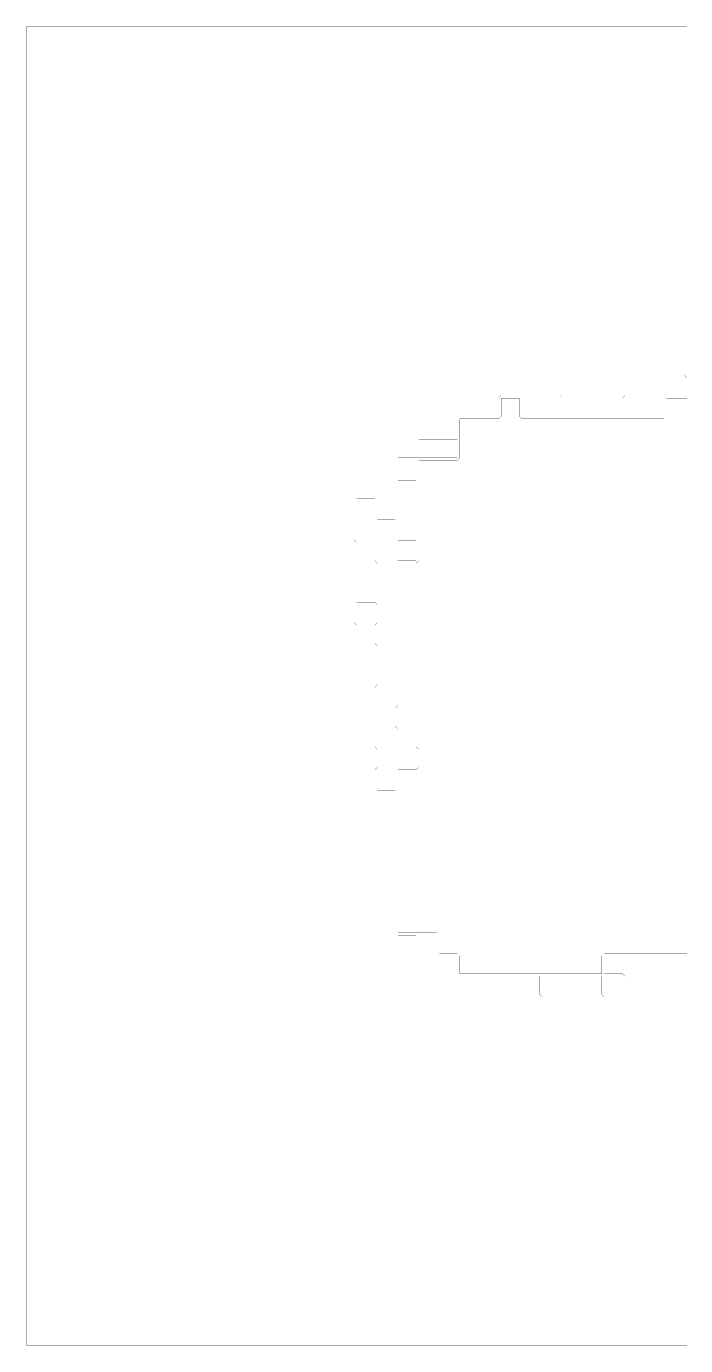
# Model space of a CAD drawing. Header units: metres. Extents: x 0 to 4990, y -4990 to 0.
# Drawn here: x 0 to 2495, y -4990 to 0 of the extents above; entities that cross this region are included whole.
import ezdxf

# ---------------------------------------------------------------- set-up
doc = ezdxf.new("R2010")
doc.units = ezdxf.units.M
doc.layers.add('conductor', color=1, linetype='Continuous')
doc.layers.add('substrate', color=5, linetype='Continuous')

msp = doc.modelspace()

# ---------------------------------------------------------------- linework, layer by layer
at = {"layer": 'conductor', "const_width": 0.5}
msp.add_lwpolyline([(2500, -1406.25), (2490.234375, -1406.25), (2480.46875, -1406.25), (2470.703125, -1406.25), (2460.9375, -1406.25), (2451.171875, -1406.25), (2441.40625, -1406.25), (2431.640625, -1406.25), (2421.875, -1406.25), (2421.875, -1416.015625), (2421.875, -1425.78125), (2421.875, -1435.546875), (2421.875, -1445.3125), (2421.875, -1455.078125), (2421.875, -1464.84375), (2421.875, -1474.609375), (2412.109375, -1484.375), (2402.34375, -1484.375), (2392.578125, -1484.375), (2382.8125, -1484.375), (2373.046875, -1484.375), (2363.28125, -1484.375), (2353.515625, -1484.375), (2343.75, -1484.375), (2333.984375, -1484.375), (2324.21875, -1484.375), (2314.453125, -1484.375), (2304.6875, -1484.375), (2294.921875, -1484.375), (2285.15625, -1484.375), (2275.390625, -1484.375), (2265.625, -1484.375), (2255.859375, -1484.375), (2246.09375, -1484.375), (2236.328125, -1484.375), (2226.5625, -1484.375), (2216.796875, -1484.375), (2207.03125, -1484.375), (2197.265625, -1484.375), (2187.5, -1484.375), (2177.734375, -1484.375), (2167.96875, -1484.375), (2158.203125, -1484.375), (2148.4375, -1484.375), (2138.671875, -1484.375), (2128.90625, -1484.375), (2119.140625, -1484.375), (2109.375, -1484.375), (2099.609375, -1484.375), (2089.84375, -1484.375), (2080.078125, -1484.375), (2070.3125, -1484.375), (2060.546875, -1484.375), (2050.78125, -1484.375), (2041.015625, -1484.375), (2031.25, -1484.375), (2021.484375, -1484.375), (2011.71875, -1484.375), (2001.953125, -1484.375), (1992.1875, -1484.375), (1982.421875, -1484.375), (1972.65625, -1484.375), (1962.890625, -1484.375), (1953.125, -1484.375), (1943.359375, -1484.375), (1933.59375, -1484.375), (1923.828125, -1484.375), (1914.0625, -1484.375), (1904.296875, -1484.375), (1894.53125, -1484.375), (1884.765625, -1484.375), (1875, -1484.375), (1865.234375, -1474.609375), (1865.234375, -1464.84375), (1865.234375, -1455.078125), (1865.234375, -1445.3125), (1865.234375, -1435.546875), (1865.234375, -1425.78125), (1865.234375, -1416.015625), (1865.234375, -1406.25), (1855.46875, -1406.25), (1845.703125, -1406.25), (1835.9375, -1406.25), (1826.171875, -1406.25), (1816.40625, -1406.25), (1806.640625, -1406.25), (1796.875, -1406.25), (1796.875, -1416.015625), (1796.875, -1425.78125), (1796.875, -1435.546875), (1796.875, -1445.3125), (1796.875, -1455.078125), (1796.875, -1464.84375), (1796.875, -1474.609375), (1787.109375, -1484.375), (1777.34375, -1484.375), (1767.578125, -1484.375), (1757.8125, -1484.375), (1748.046875, -1484.375), (1738.28125, -1484.375), (1728.515625, -1484.375), (1718.75, -1484.375), (1708.984375, -1484.375), (1699.21875, -1484.375), (1689.453125, -1484.375), (1679.6875, -1484.375), (1669.921875, -1484.375), (1660.15625, -1484.375), (1650.390625, -1484.375), (1640.625, -1484.375), (1640.625, -1494.140625), (1640.625, -1503.90625), (1640.625, -1513.671875), (1640.625, -1523.4375), (1640.625, -1533.203125), (1640.625, -1542.96875), (1640.625, -1552.734375), (1640.625, -1562.5), (1640.625, -1572.265625), (1640.625, -1582.03125), (1640.625, -1591.796875), (1640.625, -1601.5625), (1640.625, -1611.328125), (1640.625, -1621.09375), (1640.625, -1630.859375), (1630.859375, -1640.625), (1621.09375, -1640.625), (1611.328125, -1640.625), (1601.5625, -1640.625), (1591.796875, -1640.625), (1582.03125, -1640.625), (1572.265625, -1640.625), (1562.5, -1640.625), (1552.734375, -1640.625), (1542.96875, -1640.625), (1533.203125, -1640.625), (1523.4375, -1640.625), (1513.671875, -1640.625), (1503.90625, -1640.625), (1494.140625, -1640.625), (1484.375, -1640.625), (1484.375, -1650.390625), (1484.375, -1660.15625), (1484.375, -1669.921875), (1484.375, -1679.6875), (1484.375, -1689.453125), (1484.375, -1699.21875), (1484.375, -1708.984375), (1474.609375, -1718.75), (1464.84375, -1718.75), (1455.078125, -1718.75), (1445.3125, -1718.75), (1435.546875, -1718.75), (1425.78125, -1718.75), (1416.015625, -1718.75), (1406.25, -1718.75), (1406.25, -1728.515625), (1406.25, -1738.28125), (1406.25, -1748.046875), (1406.25, -1757.8125), (1406.25, -1767.578125), (1406.25, -1777.34375), (1406.25, -1787.109375), (1406.25, -1796.875), (1406.25, -1806.640625), (1406.25, -1816.40625), (1406.25, -1826.171875), (1406.25, -1835.9375), (1406.25, -1845.703125), (1406.25, -1855.46875), (1406.25, -1865.234375), (1406.25, -1875), (1406.25, -1884.765625), (1406.25, -1894.53125), (1406.25, -1904.296875), (1406.25, -1914.0625), (1406.25, -1923.828125), (1406.25, -1933.59375), (1406.25, -1943.359375), (1416.015625, -1943.359375), (1425.78125, -1943.359375), (1435.546875, -1943.359375), (1445.3125, -1943.359375), (1455.078125, -1943.359375), (1464.84375, -1943.359375), (1474.609375, -1943.359375), (1484.375, -1953.125), (1484.375, -1962.890625), (1484.375, -1972.65625), (1484.375, -1982.421875), (1484.375, -1992.1875), (1484.375, -2001.953125), (1484.375, -2011.71875), (1484.375, -2021.484375), (1474.609375, -2031.25), (1464.84375, -2031.25), (1455.078125, -2031.25), (1445.3125, -2031.25), (1435.546875, -2031.25), (1425.78125, -2031.25), (1416.015625, -2031.25), (1406.25, -2031.25), (1406.25, -2041.015625), (1406.25, -2050.78125), (1406.25, -2060.546875), (1406.25, -2070.3125), (1406.25, -2080.078125), (1406.25, -2089.84375), (1406.25, -2099.609375), (1406.25, -2109.375), (1406.25, -2119.140625), (1406.25, -2128.90625), (1406.25, -2138.671875), (1406.25, -2148.4375), (1406.25, -2158.203125), (1406.25, -2167.96875), (1406.25, -2177.734375), (1406.25, -2187.5), (1406.25, -2197.265625), (1406.25, -2207.03125), (1406.25, -2216.796875), (1406.25, -2226.5625), (1406.25, -2236.328125), (1406.25, -2246.09375), (1406.25, -2255.859375), (1406.25, -2265.625), (1406.25, -2275.390625), (1406.25, -2285.15625), (1406.25, -2294.921875), (1406.25, -2304.6875), (1406.25, -2314.453125), (1406.25, -2324.21875), (1406.25, -2333.984375), (1406.25, -2343.75), (1406.25, -2353.515625), (1406.25, -2363.28125), (1406.25, -2373.046875), (1406.25, -2382.8125), (1406.25, -2392.578125), (1406.25, -2402.34375), (1406.25, -2412.109375), (1406.25, -2421.875), (1406.25, -2431.640625), (1406.25, -2441.40625), (1406.25, -2451.171875), (1406.25, -2460.9375), (1406.25, -2470.703125), (1406.25, -2480.46875), (1406.25, -2490.234375), (1406.25, -2500), (1406.25, -2509.765625), (1406.25, -2519.53125), (1406.25, -2529.296875), (1406.25, -2539.0625), (1406.25, -2548.828125), (1406.25, -2558.59375), (1406.25, -2568.359375), (1396.484375, -2578.125), (1386.71875, -2578.125), (1376.953125, -2578.125), (1367.1875, -2578.125), (1357.421875, -2578.125), (1347.65625, -2578.125), (1337.890625, -2578.125), (1328.125, -2578.125), (1328.125, -2587.890625), (1328.125, -2597.65625), (1328.125, -2607.421875), (1328.125, -2617.1875), (1328.125, -2626.953125), (1328.125, -2636.71875), (1328.125, -2646.484375), (1337.890625, -2646.484375), (1347.65625, -2646.484375), (1357.421875, -2646.484375), (1367.1875, -2646.484375), (1376.953125, -2646.484375), (1386.71875, -2646.484375), (1396.484375, -2646.484375), (1406.25, -2656.25), (1406.25, -2666.015625), (1406.25, -2675.78125), (1406.25, -2685.546875), (1406.25, -2695.3125), (1406.25, -2705.078125), (1406.25, -2714.84375), (1406.25, -2724.609375), (1416.015625, -2724.609375), (1425.78125, -2724.609375), (1435.546875, -2724.609375), (1445.3125, -2724.609375), (1455.078125, -2724.609375), (1464.84375, -2724.609375), (1474.609375, -2724.609375), (1484.375, -2734.375), (1484.375, -2744.140625), (1484.375, -2753.90625), (1484.375, -2763.671875), (1484.375, -2773.4375), (1484.375, -2783.203125), (1484.375, -2792.96875), (1484.375, -2802.734375), (1474.609375, -2812.5), (1464.84375, -2812.5), (1455.078125, -2812.5), (1445.3125, -2812.5), (1435.546875, -2812.5), (1425.78125, -2812.5), (1416.015625, -2812.5), (1406.25, -2812.5), (1406.25, -2822.265625), (1406.25, -2832.03125), (1406.25, -2841.796875), (1406.25, -2851.5625), (1406.25, -2861.328125), (1406.25, -2871.09375), (1406.25, -2880.859375), (1406.25, -2890.625), (1406.25, -2900.390625), (1406.25, -2910.15625), (1406.25, -2919.921875), (1406.25, -2929.6875), (1406.25, -2939.453125), (1406.25, -2949.21875), (1406.25, -2958.984375), (1406.25, -2968.75), (1406.25, -2978.515625), (1406.25, -2988.28125), (1406.25, -2998.046875), (1406.25, -3007.8125), (1406.25, -3017.578125), (1406.25, -3027.34375), (1406.25, -3037.109375), (1406.25, -3046.875), (1406.25, -3056.640625), (1406.25, -3066.40625), (1406.25, -3076.171875), (1406.25, -3085.9375), (1406.25, -3095.703125), (1406.25, -3105.46875), (1406.25, -3115.234375), (1406.25, -3125), (1406.25, -3134.765625), (1406.25, -3144.53125), (1406.25, -3154.296875), (1406.25, -3164.0625), (1406.25, -3173.828125), (1406.25, -3183.59375), (1406.25, -3193.359375), (1406.25, -3203.125), (1406.25, -3212.890625), (1406.25, -3222.65625), (1406.25, -3232.421875), (1406.25, -3242.1875), (1406.25, -3251.953125), (1406.25, -3261.71875), (1406.25, -3271.484375), (1406.25, -3281.25), (1406.25, -3291.015625), (1406.25, -3300.78125), (1406.25, -3310.546875), (1406.25, -3320.3125), (1406.25, -3330.078125), (1406.25, -3339.84375), (1406.25, -3349.609375), (1406.25, -3359.375), (1406.25, -3369.140625), (1406.25, -3378.90625), (1406.25, -3388.671875), (1406.25, -3398.4375), (1406.25, -3408.203125), (1406.25, -3417.96875), (1406.25, -3427.734375), (1416.015625, -3427.734375), (1425.78125, -3427.734375), (1435.546875, -3427.734375), (1445.3125, -3427.734375), (1455.078125, -3427.734375), (1464.84375, -3427.734375), (1474.609375, -3427.734375), (1484.375, -3427.734375), (1494.140625, -3427.734375), (1503.90625, -3427.734375), (1513.671875, -3427.734375), (1523.4375, -3427.734375), (1533.203125, -3427.734375), (1542.96875, -3427.734375), (1552.734375, -3427.734375), (1562.5, -3437.5), (1562.5, -3447.265625), (1562.5, -3457.03125), (1562.5, -3466.796875), (1562.5, -3476.5625), (1562.5, -3486.328125), (1562.5, -3496.09375), (1562.5, -3505.859375), (1572.265625, -3505.859375), (1582.03125, -3505.859375), (1591.796875, -3505.859375), (1601.5625, -3505.859375), (1611.328125, -3505.859375), (1621.09375, -3505.859375), (1630.859375, -3505.859375), (1640.625, -3515.625), (1640.625, -3525.390625), (1640.625, -3535.15625), (1640.625, -3544.921875), (1640.625, -3554.6875), (1640.625, -3564.453125), (1640.625, -3574.21875), (1640.625, -3583.984375), (1650.390625, -3583.984375), (1660.15625, -3583.984375), (1669.921875, -3583.984375), (1679.6875, -3583.984375), (1689.453125, -3583.984375), (1699.21875, -3583.984375), (1708.984375, -3583.984375), (1718.75, -3583.984375), (1728.515625, -3583.984375), (1738.28125, -3583.984375), (1748.046875, -3583.984375), (1757.8125, -3583.984375), (1767.578125, -3583.984375), (1777.34375, -3583.984375), (1787.109375, -3583.984375), (1796.875, -3583.984375), (1806.640625, -3583.984375), (1816.40625, -3583.984375), (1826.171875, -3583.984375), (1835.9375, -3583.984375), (1845.703125, -3583.984375), (1855.46875, -3583.984375), (1865.234375, -3583.984375), (1875, -3583.984375), (1884.765625, -3583.984375), (1894.53125, -3583.984375), (1904.296875, -3583.984375), (1914.0625, -3583.984375), (1923.828125, -3583.984375), (1933.59375, -3583.984375), (1943.359375, -3583.984375), (1953.125, -3583.984375), (1962.890625, -3583.984375), (1972.65625, -3583.984375), (1982.421875, -3583.984375), (1992.1875, -3583.984375), (2001.953125, -3583.984375), (2011.71875, -3583.984375), (2021.484375, -3583.984375), (2031.25, -3583.984375), (2041.015625, -3583.984375), (2050.78125, -3583.984375), (2060.546875, -3583.984375), (2070.3125, -3583.984375), (2080.078125, -3583.984375), (2089.84375, -3583.984375), (2099.609375, -3583.984375), (2109.375, -3583.984375), (2119.140625, -3583.984375), (2128.90625, -3583.984375), (2138.671875, -3583.984375), (2148.4375, -3583.984375), (2158.203125, -3583.984375), (2167.96875, -3583.984375), (2177.734375, -3583.984375), (2177.734375, -3574.21875), (2177.734375, -3564.453125), (2177.734375, -3554.6875), (2177.734375, -3544.921875), (2177.734375, -3535.15625), (2177.734375, -3525.390625), (2177.734375, -3515.625), (2187.5, -3505.859375), (2197.265625, -3505.859375), (2207.03125, -3505.859375), (2216.796875, -3505.859375), (2226.5625, -3505.859375), (2236.328125, -3505.859375), (2246.09375, -3505.859375), (2255.859375, -3505.859375), (2265.625, -3505.859375), (2275.390625, -3505.859375), (2285.15625, -3505.859375), (2294.921875, -3505.859375), (2304.6875, -3505.859375), (2314.453125, -3505.859375), (2324.21875, -3505.859375), (2333.984375, -3505.859375), (2343.75, -3505.859375), (2353.515625, -3505.859375), (2363.28125, -3505.859375), (2373.046875, -3505.859375), (2382.8125, -3505.859375), (2392.578125, -3505.859375), (2402.34375, -3505.859375), (2412.109375, -3505.859375), (2421.875, -3505.859375), (2431.640625, -3505.859375), (2441.40625, -3505.859375), (2451.171875, -3505.859375), (2460.9375, -3505.859375), (2470.703125, -3505.859375), (2480.46875, -3505.859375), (2490.234375, -3505.859375), (2500, -3505.859375)], dxfattribs=at)
at = {"layer": 'substrate', "const_width": 0.5}
for points in [[(2500, 0), (2490.234375, 0), (2480.46875, 0), (2470.703125, 0), (2460.9375, 0), (2451.171875, 0), (2441.40625, 0), (2431.640625, 0), (2421.875, 0), (2412.109375, 0), (2402.34375, 0), (2392.578125, 0), (2382.8125, 0), (2373.046875, 0), (2363.28125, 0), (2353.515625, 0), (2343.75, 0), (2333.984375, 0), (2324.21875, 0), (2314.453125, 0), (2304.6875, 0), (2294.921875, 0), (2285.15625, 0), (2275.390625, 0), (2265.625, 0), (2255.859375, 0), (2246.09375, 0), (2236.328125, 0), (2226.5625, 0), (2216.796875, 0), (2207.03125, 0), (2197.265625, 0), (2187.5, 0), (2177.734375, 0), (2167.96875, 0), (2158.203125, 0), (2148.4375, 0), (2138.671875, 0), (2128.90625, 0), (2119.140625, 0), (2109.375, 0), (2099.609375, 0), (2089.84375, 0), (2080.078125, 0), (2070.3125, 0), (2060.546875, 0), (2050.78125, 0), (2041.015625, 0), (2031.25, 0), (2021.484375, 0), (2011.71875, 0), (2001.953125, 0), (1992.1875, 0), (1982.421875, 0), (1972.65625, 0), (1962.890625, 0), (1953.125, 0), (1943.359375, 0), (1933.59375, 0), (1923.828125, 0), (1914.0625, 0), (1904.296875, 0), (1894.53125, 0), (1884.765625, 0), (1875, 0), (1865.234375, 0), (1855.46875, 0), (1845.703125, 0), (1835.9375, 0), (1826.171875, 0), (1816.40625, 0), (1806.640625, 0), (1796.875, 0), (1787.109375, 0), (1777.34375, 0), (1767.578125, 0), (1757.8125, 0), (1748.046875, 0), (1738.28125, 0), (1728.515625, 0), (1718.75, 0), (1708.984375, 0), (1699.21875, 0), (1689.453125, 0), (1679.6875, 0), (1669.921875, 0), (1660.15625, 0), (1650.390625, 0), (1640.625, 0), (1630.859375, 0), (1621.09375, 0), (1611.328125, 0), (1601.5625, 0), (1591.796875, 0), (1582.03125, 0), (1572.265625, 0), (1562.5, 0), (1552.734375, 0), (1542.96875, 0), (1533.203125, 0), (1523.4375, 0), (1513.671875, 0), (1503.90625, 0), (1494.140625, 0), (1484.375, 0), (1474.609375, 0), (1464.84375, 0), (1455.078125, 0), (1445.3125, 0), (1435.546875, 0), (1425.78125, 0), (1416.015625, 0), (1406.25, 0), (1396.484375, 0), (1386.71875, 0), (1376.953125, 0), (1367.1875, 0), (1357.421875, 0), (1347.65625, 0), (1337.890625, 0), (1328.125, 0), (1318.359375, 0), (1308.59375, 0), (1298.828125, 0), (1289.0625, 0), (1279.296875, 0), (1269.53125, 0), (1259.765625, 0), (1250, 0), (1240.234375, 0), (1230.46875, 0), (1220.703125, 0), (1210.9375, 0), (1201.171875, 0), (1191.40625, 0), (1181.640625, 0), (1171.875, 0), (1162.109375, 0), (1152.34375, 0), (1142.578125, 0), (1132.8125, 0), (1123.046875, 0), (1113.28125, 0), (1103.515625, 0), (1093.75, 0), (1083.984375, 0), (1074.21875, 0), (1064.453125, 0), (1054.6875, 0), (1044.921875, 0), (1035.15625, 0), (1025.390625, 0), (1015.625, 0), (1005.859375, 0), (996.09375, 0), (986.328125, 0), (976.5625, 0), (966.796875, 0), (957.03125, 0), (947.265625, 0), (937.5, 0), (927.734375, 0), (917.96875, 0), (908.203125, 0), (898.4375, 0), (888.671875, 0), (878.90625, 0), (869.140625, 0), (859.375, 0), (849.609375, 0), (839.84375, 0), (830.078125, 0), (820.3125, 0), (810.546875, 0), (800.78125, 0), (791.015625, 0), (781.25, 0), (771.484375, 0), (761.71875, 0), (751.953125, 0), (742.1875, 0), (732.421875, 0), (722.65625, 0), (712.890625, 0), (703.125, 0), (693.359375, 0), (683.59375, 0), (673.828125, 0), (664.0625, 0), (654.296875, 0), (644.53125, 0), (634.765625, 0), (625, 0), (615.234375, 0), (605.46875, 0), (595.703125, 0), (585.9375, 0), (576.171875, 0), (566.40625, 0), (556.640625, 0), (546.875, 0), (537.109375, 0), (527.34375, 0), (517.578125, 0), (507.8125, 0), (498.046875, 0), (488.28125, 0), (478.515625, 0), (468.75, 0), (458.984375, 0), (449.21875, 0), (439.453125, 0), (429.6875, 0), (419.921875, 0), (410.15625, 0), (400.390625, 0), (390.625, 0), (380.859375, 0), (371.09375, 0), (361.328125, 0), (351.5625, 0), (341.796875, 0), (332.03125, 0), (322.265625, 0), (312.5, 0), (302.734375, 0), (292.96875, 0), (283.203125, 0), (273.4375, 0), (263.671875, 0), (253.90625, 0), (244.140625, 0), (234.375, 0), (224.609375, 0), (214.84375, 0), (205.078125, 0), (195.3125, 0), (185.546875, 0), (175.78125, 0), (166.015625, 0), (156.25, 0), (146.484375, 0), (136.71875, 0), (126.953125, 0), (117.1875, 0), (107.421875, 0), (97.65625, 0), (87.890625, 0), (78.125, 0), (68.359375, 0), (58.59375, 0), (48.828125, 0), (39.0625, 0), (29.296875, 0), (19.53125, 0), (9.765625, 0), (0, 0), (0, -9.765625), (0, -19.53125), (0, -29.296875), (0, -39.0625), (0, -48.828125), (0, -58.59375), (0, -68.359375), (0, -78.125), (0, -87.890625), (0, -97.65625), (0, -107.421875), (0, -117.1875), (0, -126.953125), (0, -136.71875), (0, -146.484375), (0, -156.25), (0, -166.015625), (0, -175.78125), (0, -185.546875), (0, -195.3125), (0, -205.078125), (0, -214.84375), (0, -224.609375), (0, -234.375), (0, -244.140625), (0, -253.90625), (0, -263.671875), (0, -273.4375), (0, -283.203125), (0, -292.96875), (0, -302.734375), (0, -312.5), (0, -322.265625), (0, -332.03125), (0, -341.796875), (0, -351.5625), (0, -361.328125), (0, -371.09375), (0, -380.859375), (0, -390.625), (0, -400.390625), (0, -410.15625), (0, -419.921875), (0, -429.6875), (0, -439.453125), (0, -449.21875), (0, -458.984375), (0, -468.75), (0, -478.515625), (0, -488.28125), (0, -498.046875), (0, -507.8125), (0, -517.578125), (0, -527.34375), (0, -537.109375), (0, -546.875), (0, -556.640625), (0, -566.40625), (0, -576.171875), (0, -585.9375), (0, -595.703125), (0, -605.46875), (0, -615.234375), (0, -625), (0, -634.765625), (0, -644.53125), (0, -654.296875), (0, -664.0625), (0, -673.828125), (0, -683.59375), (0, -693.359375), (0, -703.125), (0, -712.890625), (0, -722.65625), (0, -732.421875), (0, -742.1875), (0, -751.953125), (0, -761.71875), (0, -771.484375), (0, -781.25), (0, -791.015625), (0, -800.78125), (0, -810.546875), (0, -820.3125), (0, -830.078125), (0, -839.84375), (0, -849.609375), (0, -859.375), (0, -869.140625), (0, -878.90625), (0, -888.671875), (0, -898.4375), (0, -908.203125), (0, -917.96875), (0, -927.734375), (0, -937.5), (0, -947.265625), (0, -957.03125), (0, -966.796875), (0, -976.5625), (0, -986.328125), (0, -996.09375), (0, -1005.859375), (0, -1015.625), (0, -1025.390625), (0, -1035.15625), (0, -1044.921875), (0, -1054.6875), (0, -1064.453125), (0, -1074.21875), (0, -1083.984375), (0, -1093.75), (0, -1103.515625), (0, -1113.28125), (0, -1123.046875), (0, -1132.8125), (0, -1142.578125), (0, -1152.34375), (0, -1162.109375), (0, -1171.875), (0, -1181.640625), (0, -1191.40625), (0, -1201.171875), (0, -1210.9375), (0, -1220.703125), (0, -1230.46875), (0, -1240.234375), (0, -1250), (0, -1259.765625), (0, -1269.53125), (0, -1279.296875), (0, -1289.0625), (0, -1298.828125), (0, -1308.59375), (0, -1318.359375), (0, -1328.125), (0, -1337.890625), (0, -1347.65625), (0, -1357.421875), (0, -1367.1875), (0, -1376.953125), (0, -1386.71875), (0, -1396.484375), (0, -1406.25), (0, -1416.015625), (0, -1425.78125), (0, -1435.546875), (0, -1445.3125), (0, -1455.078125), (0, -1464.84375), (0, -1474.609375), (0, -1484.375), (0, -1494.140625), (0, -1503.90625), (0, -1513.671875), (0, -1523.4375), (0, -1533.203125), (0, -1542.96875), (0, -1552.734375), (0, -1562.5), (0, -1572.265625), (0, -1582.03125), (0, -1591.796875), (0, -1601.5625), (0, -1611.328125), (0, -1621.09375), (0, -1630.859375), (0, -1640.625), (0, -1650.390625), (0, -1660.15625), (0, -1669.921875), (0, -1679.6875), (0, -1689.453125), (0, -1699.21875), (0, -1708.984375), (0, -1718.75), (0, -1728.515625), (0, -1738.28125), (0, -1748.046875), (0, -1757.8125), (0, -1767.578125), (0, -1777.34375), (0, -1787.109375), (0, -1796.875), (0, -1806.640625), (0, -1816.40625), (0, -1826.171875), (0, -1835.9375), (0, -1845.703125), (0, -1855.46875), (0, -1865.234375), (0, -1875), (0, -1884.765625), (0, -1894.53125), (0, -1904.296875), (0, -1914.0625), (0, -1923.828125), (0, -1933.59375), (0, -1943.359375), (0, -1953.125), (0, -1962.890625), (0, -1972.65625), (0, -1982.421875), (0, -1992.1875), (0, -2001.953125), (0, -2011.71875), (0, -2021.484375), (0, -2031.25), (0, -2041.015625), (0, -2050.78125), (0, -2060.546875), (0, -2070.3125), (0, -2080.078125), (0, -2089.84375), (0, -2099.609375), (0, -2109.375), (0, -2119.140625), (0, -2128.90625), (0, -2138.671875), (0, -2148.4375), (0, -2158.203125), (0, -2167.96875), (0, -2177.734375), (0, -2187.5), (0, -2197.265625), (0, -2207.03125), (0, -2216.796875), (0, -2226.5625), (0, -2236.328125), (0, -2246.09375), (0, -2255.859375), (0, -2265.625), (0, -2275.390625), (0, -2285.15625), (0, -2294.921875), (0, -2304.6875), (0, -2314.453125), (0, -2324.21875), (0, -2333.984375), (0, -2343.75), (0, -2353.515625), (0, -2363.28125), (0, -2373.046875), (0, -2382.8125), (0, -2392.578125), (0, -2402.34375), (0, -2412.109375), (0, -2421.875), (0, -2431.640625), (0, -2441.40625), (0, -2451.171875), (0, -2460.9375), (0, -2470.703125), (0, -2480.46875), (0, -2490.234375), (0, -2500), (0, -2509.765625), (0, -2519.53125), (0, -2529.296875), (0, -2539.0625), (0, -2548.828125), (0, -2558.59375), (0, -2568.359375), (0, -2578.125), (0, -2587.890625), (0, -2597.65625), (0, -2607.421875), (0, -2617.1875), (0, -2626.953125), (0, -2636.71875), (0, -2646.484375), (0, -2656.25), (0, -2666.015625), (0, -2675.78125), (0, -2685.546875), (0, -2695.3125), (0, -2705.078125), (0, -2714.84375), (0, -2724.609375), (0, -2734.375), (0, -2744.140625), (0, -2753.90625), (0, -2763.671875), (0, -2773.4375), (0, -2783.203125), (0, -2792.96875), (0, -2802.734375), (0, -2812.5), (0, -2822.265625), (0, -2832.03125), (0, -2841.796875), (0, -2851.5625), (0, -2861.328125), (0, -2871.09375), (0, -2880.859375), (0, -2890.625), (0, -2900.390625), (0, -2910.15625), (0, -2919.921875), (0, -2929.6875), (0, -2939.453125), (0, -2949.21875), (0, -2958.984375), (0, -2968.75), (0, -2978.515625), (0, -2988.28125), (0, -2998.046875), (0, -3007.8125), (0, -3017.578125), (0, -3027.34375), (0, -3037.109375), (0, -3046.875), (0, -3056.640625), (0, -3066.40625), (0, -3076.171875), (0, -3085.9375), (0, -3095.703125), (0, -3105.46875), (0, -3115.234375), (0, -3125), (0, -3134.765625), (0, -3144.53125), (0, -3154.296875), (0, -3164.0625), (0, -3173.828125), (0, -3183.59375), (0, -3193.359375), (0, -3203.125), (0, -3212.890625), (0, -3222.65625), (0, -3232.421875), (0, -3242.1875), (0, -3251.953125), (0, -3261.71875), (0, -3271.484375), (0, -3281.25), (0, -3291.015625), (0, -3300.78125), (0, -3310.546875), (0, -3320.3125), (0, -3330.078125), (0, -3339.84375), (0, -3349.609375), (0, -3359.375), (0, -3369.140625), (0, -3378.90625), (0, -3388.671875), (0, -3398.4375), (0, -3408.203125), (0, -3417.96875), (0, -3427.734375), (0, -3437.5), (0, -3447.265625), (0, -3457.03125), (0, -3466.796875), (0, -3476.5625), (0, -3486.328125), (0, -3496.09375), (0, -3505.859375), (0, -3515.625), (0, -3525.390625), (0, -3535.15625), (0, -3544.921875), (0, -3554.6875), (0, -3564.453125), (0, -3574.21875), (0, -3583.984375), (0, -3593.75), (0, -3603.515625), (0, -3613.28125), (0, -3623.046875), (0, -3632.8125), (0, -3642.578125), (0, -3652.34375), (0, -3662.109375), (0, -3671.875), (0, -3681.640625), (0, -3691.40625), (0, -3701.171875), (0, -3710.9375), (0, -3720.703125), (0, -3730.46875), (0, -3740.234375), (0, -3750), (0, -3759.765625), (0, -3769.53125), (0, -3779.296875), (0, -3789.0625), (0, -3798.828125), (0, -3808.59375), (0, -3818.359375), (0, -3828.125), (0, -3837.890625), (0, -3847.65625), (0, -3857.421875), (0, -3867.1875), (0, -3876.953125), (0, -3886.71875), (0, -3896.484375), (0, -3906.25), (0, -3916.015625), (0, -3925.78125), (0, -3935.546875), (0, -3945.3125), (0, -3955.078125), (0, -3964.84375), (0, -3974.609375), (0, -3984.375), (0, -3994.140625), (0, -4003.90625), (0, -4013.671875), (0, -4023.4375), (0, -4033.203125), (0, -4042.96875), (0, -4052.734375), (0, -4062.5), (0, -4072.265625), (0, -4082.03125), (0, -4091.796875), (0, -4101.5625), (0, -4111.328125), (0, -4121.09375), (0, -4130.859375), (0, -4140.625), (0, -4150.390625), (0, -4160.15625), (0, -4169.921875), (0, -4179.6875), (0, -4189.453125), (0, -4199.21875), (0, -4208.984375), (0, -4218.75), (0, -4228.515625), (0, -4238.28125), (0, -4248.046875), (0, -4257.8125), (0, -4267.578125), (0, -4277.34375), (0, -4287.109375), (0, -4296.875), (0, -4306.640625), (0, -4316.40625), (0, -4326.171875), (0, -4335.9375), (0, -4345.703125), (0, -4355.46875), (0, -4365.234375), (0, -4375), (0, -4384.765625), (0, -4394.53125), (0, -4404.296875), (0, -4414.0625), (0, -4423.828125), (0, -4433.59375), (0, -4443.359375), (0, -4453.125), (0, -4462.890625), (0, -4472.65625), (0, -4482.421875), (0, -4492.1875), (0, -4501.953125), (0, -4511.71875), (0, -4521.484375), (0, -4531.25), (0, -4541.015625), (0, -4550.78125), (0, -4560.546875), (0, -4570.3125), (0, -4580.078125), (0, -4589.84375), (0, -4599.609375), (0, -4609.375), (0, -4619.140625), (0, -4628.90625), (0, -4638.671875), (0, -4648.4375), (0, -4658.203125), (0, -4667.96875), (0, -4677.734375), (0, -4687.5), (0, -4697.265625), (0, -4707.03125), (0, -4716.796875), (0, -4726.5625), (0, -4736.328125), (0, -4746.09375), (0, -4755.859375), (0, -4765.625), (0, -4775.390625), (0, -4785.15625), (0, -4794.921875), (0, -4804.6875), (0, -4814.453125), (0, -4824.21875), (0, -4833.984375), (0, -4843.75), (0, -4853.515625), (0, -4863.28125), (0, -4873.046875), (0, -4882.8125), (0, -4892.578125), (0, -4902.34375), (0, -4912.109375), (0, -4921.875), (0, -4931.640625), (0, -4941.40625), (0, -4951.171875), (0, -4960.9375), (0, -4970.703125), (0, -4980.46875), (0, -4990.234375), (9.765625, -4990.234375), (19.53125, -4990.234375), (29.296875, -4990.234375), (39.0625, -4990.234375), (48.828125, -4990.234375), (58.59375, -4990.234375), (68.359375, -4990.234375), (78.125, -4990.234375), (87.890625, -4990.234375), (97.65625, -4990.234375), (107.421875, -4990.234375), (117.1875, -4990.234375), (126.953125, -4990.234375), (136.71875, -4990.234375), (146.484375, -4990.234375), (156.25, -4990.234375), (166.015625, -4990.234375), (175.78125, -4990.234375), (185.546875, -4990.234375), (195.3125, -4990.234375), (205.078125, -4990.234375), (214.84375, -4990.234375), (224.609375, -4990.234375), (234.375, -4990.234375), (244.140625, -4990.234375), (253.90625, -4990.234375), (263.671875, -4990.234375), (273.4375, -4990.234375), (283.203125, -4990.234375), (292.96875, -4990.234375), (302.734375, -4990.234375), (312.5, -4990.234375), (322.265625, -4990.234375), (332.03125, -4990.234375), (341.796875, -4990.234375), (351.5625, -4990.234375), (361.328125, -4990.234375), (371.09375, -4990.234375), (380.859375, -4990.234375), (390.625, -4990.234375), (400.390625, -4990.234375), (410.15625, -4990.234375), (419.921875, -4990.234375), (429.6875, -4990.234375), (439.453125, -4990.234375), (449.21875, -4990.234375), (458.984375, -4990.234375), (468.75, -4990.234375), (478.515625, -4990.234375), (488.28125, -4990.234375), (498.046875, -4990.234375), (507.8125, -4990.234375), (517.578125, -4990.234375), (527.34375, -4990.234375), (537.109375, -4990.234375), (546.875, -4990.234375), (556.640625, -4990.234375), (566.40625, -4990.234375), (576.171875, -4990.234375), (585.9375, -4990.234375), (595.703125, -4990.234375), (605.46875, -4990.234375), (615.234375, -4990.234375), (625, -4990.234375), (634.765625, -4990.234375), (644.53125, -4990.234375), (654.296875, -4990.234375), (664.0625, -4990.234375), (673.828125, -4990.234375), (683.59375, -4990.234375), (693.359375, -4990.234375), (703.125, -4990.234375), (712.890625, -4990.234375), (722.65625, -4990.234375), (732.421875, -4990.234375), (742.1875, -4990.234375), (751.953125, -4990.234375), (761.71875, -4990.234375), (771.484375, -4990.234375), (781.25, -4990.234375), (791.015625, -4990.234375), (800.78125, -4990.234375), (810.546875, -4990.234375), (820.3125, -4990.234375), (830.078125, -4990.234375), (839.84375, -4990.234375), (849.609375, -4990.234375), (859.375, -4990.234375), (869.140625, -4990.234375), (878.90625, -4990.234375), (888.671875, -4990.234375), (898.4375, -4990.234375), (908.203125, -4990.234375), (917.96875, -4990.234375), (927.734375, -4990.234375), (937.5, -4990.234375), (947.265625, -4990.234375), (957.03125, -4990.234375), (966.796875, -4990.234375), (976.5625, -4990.234375), (986.328125, -4990.234375), (996.09375, -4990.234375), (1005.859375, -4990.234375), (1015.625, -4990.234375), (1025.390625, -4990.234375), (1035.15625, -4990.234375), (1044.921875, -4990.234375), (1054.6875, -4990.234375), (1064.453125, -4990.234375), (1074.21875, -4990.234375), (1083.984375, -4990.234375), (1093.75, -4990.234375), (1103.515625, -4990.234375), (1113.28125, -4990.234375), (1123.046875, -4990.234375), (1132.8125, -4990.234375), (1142.578125, -4990.234375), (1152.34375, -4990.234375), (1162.109375, -4990.234375), (1171.875, -4990.234375), (1181.640625, -4990.234375), (1191.40625, -4990.234375), (1201.171875, -4990.234375), (1210.9375, -4990.234375), (1220.703125, -4990.234375), (1230.46875, -4990.234375), (1240.234375, -4990.234375), (1250, -4990.234375), (1259.765625, -4990.234375), (1269.53125, -4990.234375), (1279.296875, -4990.234375), (1289.0625, -4990.234375), (1298.828125, -4990.234375), (1308.59375, -4990.234375), (1318.359375, -4990.234375), (1328.125, -4990.234375), (1337.890625, -4990.234375), (1347.65625, -4990.234375), (1357.421875, -4990.234375), (1367.1875, -4990.234375), (1376.953125, -4990.234375), (1386.71875, -4990.234375), (1396.484375, -4990.234375), (1406.25, -4990.234375), (1416.015625, -4990.234375), (1425.78125, -4990.234375), (1435.546875, -4990.234375), (1445.3125, -4990.234375), (1455.078125, -4990.234375), (1464.84375, -4990.234375), (1474.609375, -4990.234375), (1484.375, -4990.234375), (1494.140625, -4990.234375), (1503.90625, -4990.234375), (1513.671875, -4990.234375), (1523.4375, -4990.234375), (1533.203125, -4990.234375), (1542.96875, -4990.234375), (1552.734375, -4990.234375), (1562.5, -4990.234375), (1572.265625, -4990.234375), (1582.03125, -4990.234375), (1591.796875, -4990.234375), (1601.5625, -4990.234375), (1611.328125, -4990.234375), (1621.09375, -4990.234375), (1630.859375, -4990.234375), (1640.625, -4990.234375), (1650.390625, -4990.234375), (1660.15625, -4990.234375), (1669.921875, -4990.234375), (1679.6875, -4990.234375), (1689.453125, -4990.234375), (1699.21875, -4990.234375), (1708.984375, -4990.234375), (1718.75, -4990.234375), (1728.515625, -4990.234375), (1738.28125, -4990.234375), (1748.046875, -4990.234375), (1757.8125, -4990.234375), (1767.578125, -4990.234375), (1777.34375, -4990.234375), (1787.109375, -4990.234375), (1796.875, -4990.234375), (1806.640625, -4990.234375), (1816.40625, -4990.234375), (1826.171875, -4990.234375), (1835.9375, -4990.234375), (1845.703125, -4990.234375), (1855.46875, -4990.234375), (1865.234375, -4990.234375), (1875, -4990.234375), (1884.765625, -4990.234375), (1894.53125, -4990.234375), (1904.296875, -4990.234375), (1914.0625, -4990.234375), (1923.828125, -4990.234375), (1933.59375, -4990.234375), (1943.359375, -4990.234375), (1953.125, -4990.234375), (1962.890625, -4990.234375), (1972.65625, -4990.234375), (1982.421875, -4990.234375), (1992.1875, -4990.234375), (2001.953125, -4990.234375), (2011.71875, -4990.234375), (2021.484375, -4990.234375), (2031.25, -4990.234375), (2041.015625, -4990.234375), (2050.78125, -4990.234375), (2060.546875, -4990.234375), (2070.3125, -4990.234375), (2080.078125, -4990.234375), (2089.84375, -4990.234375), (2099.609375, -4990.234375), (2109.375, -4990.234375), (2119.140625, -4990.234375), (2128.90625, -4990.234375), (2138.671875, -4990.234375), (2148.4375, -4990.234375), (2158.203125, -4990.234375), (2167.96875, -4990.234375), (2177.734375, -4990.234375), (2187.5, -4990.234375), (2197.265625, -4990.234375), (2207.03125, -4990.234375), (2216.796875, -4990.234375), (2226.5625, -4990.234375), (2236.328125, -4990.234375), (2246.09375, -4990.234375), (2255.859375, -4990.234375), (2265.625, -4990.234375), (2275.390625, -4990.234375), (2285.15625, -4990.234375), (2294.921875, -4990.234375), (2304.6875, -4990.234375), (2314.453125, -4990.234375), (2324.21875, -4990.234375), (2333.984375, -4990.234375), (2343.75, -4990.234375), (2353.515625, -4990.234375), (2363.28125, -4990.234375), (2373.046875, -4990.234375), (2382.8125, -4990.234375), (2392.578125, -4990.234375), (2402.34375, -4990.234375), (2412.109375, -4990.234375), (2421.875, -4990.234375), (2431.640625, -4990.234375), (2441.40625, -4990.234375), (2451.171875, -4990.234375), (2460.9375, -4990.234375), (2470.703125, -4990.234375), (2480.46875, -4990.234375), (2490.234375, -4990.234375), (2500, -4990.234375)], [(2500, -3671.875), (2490.234375, -3662.109375), (2490.234375, -3652.34375), (2490.234375, -3642.578125), (2490.234375, -3632.8125), (2490.234375, -3623.046875), (2490.234375, -3613.28125), (2490.234375, -3603.515625), (2490.234375, -3593.75), (2480.46875, -3593.75), (2470.703125, -3593.75), (2460.9375, -3593.75), (2451.171875, -3593.75), (2441.40625, -3593.75), (2431.640625, -3593.75), (2421.875, -3593.75), (2412.109375, -3593.75), (2402.34375, -3593.75), (2392.578125, -3593.75), (2382.8125, -3593.75), (2373.046875, -3593.75), (2363.28125, -3593.75), (2353.515625, -3593.75), (2343.75, -3593.75), (2333.984375, -3583.984375), (2333.984375, -3574.21875), (2333.984375, -3564.453125), (2333.984375, -3554.6875), (2333.984375, -3544.921875), (2333.984375, -3535.15625), (2333.984375, -3525.390625), (2333.984375, -3515.625), (2324.21875, -3515.625), (2314.453125, -3515.625), (2304.6875, -3515.625), (2294.921875, -3515.625), (2285.15625, -3515.625), (2275.390625, -3515.625), (2265.625, -3515.625), (2255.859375, -3515.625), (2246.09375, -3515.625), (2236.328125, -3515.625), (2226.5625, -3515.625), (2216.796875, -3515.625), (2207.03125, -3515.625), (2197.265625, -3515.625), (2187.5, -3515.625), (2187.5, -3525.390625), (2187.5, -3535.15625), (2187.5, -3544.921875), (2187.5, -3554.6875), (2187.5, -3564.453125), (2187.5, -3574.21875), (2187.5, -3583.984375), (2177.734375, -3593.75), (2167.96875, -3593.75), (2158.203125, -3593.75), (2148.4375, -3593.75), (2138.671875, -3593.75), (2128.90625, -3593.75), (2119.140625, -3593.75), (2109.375, -3593.75), (2109.375, -3603.515625), (2109.375, -3613.28125), (2109.375, -3623.046875), (2109.375, -3632.8125), (2109.375, -3642.578125), (2109.375, -3652.34375), (2109.375, -3662.109375), (2099.609375, -3671.875), (2089.84375, -3671.875), (2080.078125, -3671.875), (2070.3125, -3671.875), (2060.546875, -3671.875), (2050.78125, -3671.875), (2041.015625, -3671.875), (2031.25, -3671.875), (2021.484375, -3671.875), (2011.71875, -3671.875), (2001.953125, -3671.875), (1992.1875, -3671.875), (1982.421875, -3671.875), (1972.65625, -3671.875), (1962.890625, -3671.875), (1953.125, -3671.875), (1943.359375, -3662.109375), (1943.359375, -3652.34375), (1943.359375, -3642.578125), (1943.359375, -3632.8125), (1943.359375, -3623.046875), (1943.359375, -3613.28125), (1943.359375, -3603.515625), (1943.359375, -3593.75), (1933.59375, -3593.75), (1923.828125, -3593.75), (1914.0625, -3593.75), (1904.296875, -3593.75), (1894.53125, -3593.75), (1884.765625, -3593.75), (1875, -3593.75), (1865.234375, -3593.75), (1855.46875, -3593.75), (1845.703125, -3593.75), (1835.9375, -3593.75), (1826.171875, -3593.75), (1816.40625, -3593.75), (1806.640625, -3593.75), (1796.875, -3593.75), (1787.109375, -3593.75), (1777.34375, -3593.75), (1767.578125, -3593.75), (1757.8125, -3593.75), (1748.046875, -3593.75), (1738.28125, -3593.75), (1728.515625, -3593.75), (1718.75, -3593.75), (1708.984375, -3593.75), (1699.21875, -3593.75), (1689.453125, -3593.75), (1679.6875, -3593.75), (1669.921875, -3593.75), (1660.15625, -3593.75), (1650.390625, -3593.75), (1640.625, -3593.75), (1630.859375, -3593.75), (1621.09375, -3593.75), (1611.328125, -3593.75), (1601.5625, -3593.75), (1591.796875, -3593.75), (1582.03125, -3593.75), (1572.265625, -3593.75), (1562.5, -3593.75), (1552.734375, -3583.984375), (1552.734375, -3574.21875), (1552.734375, -3564.453125), (1552.734375, -3554.6875), (1552.734375, -3544.921875), (1552.734375, -3535.15625), (1552.734375, -3525.390625), (1552.734375, -3515.625), (1542.96875, -3515.625), (1533.203125, -3515.625), (1523.4375, -3515.625), (1513.671875, -3515.625), (1503.90625, -3515.625), (1494.140625, -3515.625), (1484.375, -3515.625), (1474.609375, -3505.859375), (1474.609375, -3496.09375), (1474.609375, -3486.328125), (1474.609375, -3476.5625), (1474.609375, -3466.796875), (1474.609375, -3457.03125), (1474.609375, -3447.265625), (1474.609375, -3437.5), (1464.84375, -3437.5), (1455.078125, -3437.5), (1445.3125, -3437.5), (1435.546875, -3437.5), (1425.78125, -3437.5), (1416.015625, -3437.5), (1406.25, -3437.5), (1396.484375, -3427.734375), (1396.484375, -3417.96875), (1396.484375, -3408.203125), (1396.484375, -3398.4375), (1396.484375, -3388.671875), (1396.484375, -3378.90625), (1396.484375, -3369.140625), (1396.484375, -3359.375), (1396.484375, -3349.609375), (1396.484375, -3339.84375), (1396.484375, -3330.078125), (1396.484375, -3320.3125), (1396.484375, -3310.546875), (1396.484375, -3300.78125), (1396.484375, -3291.015625), (1396.484375, -3281.25), (1396.484375, -3271.484375), (1396.484375, -3261.71875), (1396.484375, -3251.953125), (1396.484375, -3242.1875), (1396.484375, -3232.421875), (1396.484375, -3222.65625), (1396.484375, -3212.890625), (1396.484375, -3203.125), (1396.484375, -3193.359375), (1396.484375, -3183.59375), (1396.484375, -3173.828125), (1396.484375, -3164.0625), (1396.484375, -3154.296875), (1396.484375, -3144.53125), (1396.484375, -3134.765625), (1396.484375, -3125), (1396.484375, -3115.234375), (1396.484375, -3105.46875), (1396.484375, -3095.703125), (1396.484375, -3085.9375), (1396.484375, -3076.171875), (1396.484375, -3066.40625), (1396.484375, -3056.640625), (1396.484375, -3046.875), (1396.484375, -3037.109375), (1396.484375, -3027.34375), (1396.484375, -3017.578125), (1396.484375, -3007.8125), (1396.484375, -2998.046875), (1396.484375, -2988.28125), (1396.484375, -2978.515625), (1396.484375, -2968.75), (1396.484375, -2958.984375), (1396.484375, -2949.21875), (1396.484375, -2939.453125), (1396.484375, -2929.6875), (1396.484375, -2919.921875), (1396.484375, -2910.15625), (1396.484375, -2900.390625), (1396.484375, -2890.625), (1386.71875, -2890.625), (1376.953125, -2890.625), (1367.1875, -2890.625), (1357.421875, -2890.625), (1347.65625, -2890.625), (1337.890625, -2890.625), (1328.125, -2890.625), (1318.359375, -2880.859375), (1318.359375, -2871.09375), (1318.359375, -2861.328125), (1318.359375, -2851.5625), (1318.359375, -2841.796875), (1318.359375, -2832.03125), (1318.359375, -2822.265625), (1318.359375, -2812.5), (1328.125, -2802.734375), (1337.890625, -2802.734375), (1347.65625, -2802.734375), (1357.421875, -2802.734375), (1367.1875, -2802.734375), (1376.953125, -2802.734375), (1386.71875, -2802.734375), (1396.484375, -2802.734375), (1396.484375, -2792.96875), (1396.484375, -2783.203125), (1396.484375, -2773.4375), (1396.484375, -2763.671875), (1396.484375, -2753.90625), (1396.484375, -2744.140625), (1396.484375, -2734.375), (1386.71875, -2734.375), (1376.953125, -2734.375), (1367.1875, -2734.375), (1357.421875, -2734.375), (1347.65625, -2734.375), (1337.890625, -2734.375), (1328.125, -2734.375), (1318.359375, -2724.609375), (1318.359375, -2714.84375), (1318.359375, -2705.078125), (1318.359375, -2695.3125), (1318.359375, -2685.546875), (1318.359375, -2675.78125), (1318.359375, -2666.015625), (1318.359375, -2656.25), (1318.359375, -2646.484375), (1318.359375, -2636.71875), (1318.359375, -2626.953125), (1318.359375, -2617.1875), (1318.359375, -2607.421875), (1318.359375, -2597.65625), (1318.359375, -2587.890625), (1318.359375, -2578.125), (1318.359375, -2568.359375), (1318.359375, -2558.59375), (1318.359375, -2548.828125), (1318.359375, -2539.0625), (1318.359375, -2529.296875), (1318.359375, -2519.53125), (1318.359375, -2509.765625), (1318.359375, -2500), (1328.125, -2490.234375), (1337.890625, -2490.234375), (1347.65625, -2490.234375), (1357.421875, -2490.234375), (1367.1875, -2490.234375), (1376.953125, -2490.234375), (1386.71875, -2490.234375), (1396.484375, -2490.234375), (1396.484375, -2480.46875), (1396.484375, -2470.703125), (1396.484375, -2460.9375), (1396.484375, -2451.171875), (1396.484375, -2441.40625), (1396.484375, -2431.640625), (1396.484375, -2421.875), (1396.484375, -2412.109375), (1396.484375, -2402.34375), (1396.484375, -2392.578125), (1396.484375, -2382.8125), (1396.484375, -2373.046875), (1396.484375, -2363.28125), (1396.484375, -2353.515625), (1396.484375, -2343.75), (1386.71875, -2343.75), (1376.953125, -2343.75), (1367.1875, -2343.75), (1357.421875, -2343.75), (1347.65625, -2343.75), (1337.890625, -2343.75), (1328.125, -2343.75), (1318.359375, -2333.984375), (1318.359375, -2324.21875), (1318.359375, -2314.453125), (1318.359375, -2304.6875), (1318.359375, -2294.921875), (1318.359375, -2285.15625), (1318.359375, -2275.390625), (1318.359375, -2265.625), (1328.125, -2255.859375), (1337.890625, -2255.859375), (1347.65625, -2255.859375), (1357.421875, -2255.859375), (1367.1875, -2255.859375), (1376.953125, -2255.859375), (1386.71875, -2255.859375), (1396.484375, -2255.859375), (1396.484375, -2246.09375), (1396.484375, -2236.328125), (1396.484375, -2226.5625), (1396.484375, -2216.796875), (1396.484375, -2207.03125), (1396.484375, -2197.265625), (1396.484375, -2187.5), (1396.484375, -2177.734375), (1396.484375, -2167.96875), (1396.484375, -2158.203125), (1396.484375, -2148.4375), (1396.484375, -2138.671875), (1396.484375, -2128.90625), (1396.484375, -2119.140625), (1396.484375, -2109.375), (1396.484375, -2099.609375), (1396.484375, -2089.84375), (1396.484375, -2080.078125), (1396.484375, -2070.3125), (1396.484375, -2060.546875), (1396.484375, -2050.78125), (1396.484375, -2041.015625), (1396.484375, -2031.25), (1406.25, -2021.484375), (1416.015625, -2021.484375), (1425.78125, -2021.484375), (1435.546875, -2021.484375), (1445.3125, -2021.484375), (1455.078125, -2021.484375), (1464.84375, -2021.484375), (1474.609375, -2021.484375), (1474.609375, -2011.71875), (1474.609375, -2001.953125), (1474.609375, -1992.1875), (1474.609375, -1982.421875), (1474.609375, -1972.65625), (1474.609375, -1962.890625), (1474.609375, -1953.125), (1464.84375, -1953.125), (1455.078125, -1953.125), (1445.3125, -1953.125), (1435.546875, -1953.125), (1425.78125, -1953.125), (1416.015625, -1953.125), (1406.25, -1953.125), (1406.25, -1962.890625), (1406.25, -1972.65625), (1406.25, -1982.421875), (1406.25, -1992.1875), (1406.25, -2001.953125), (1406.25, -2011.71875), (1406.25, -2021.484375), (1396.484375, -2031.25), (1386.71875, -2031.25), (1376.953125, -2031.25), (1367.1875, -2031.25), (1357.421875, -2031.25), (1347.65625, -2031.25), (1337.890625, -2031.25), (1328.125, -2031.25), (1318.359375, -2021.484375), (1318.359375, -2011.71875), (1318.359375, -2001.953125), (1318.359375, -1992.1875), (1318.359375, -1982.421875), (1318.359375, -1972.65625), (1318.359375, -1962.890625), (1318.359375, -1953.125), (1308.59375, -1953.125), (1298.828125, -1953.125), (1289.0625, -1953.125), (1279.296875, -1953.125), (1269.53125, -1953.125), (1259.765625, -1953.125), (1250, -1953.125), (1240.234375, -1943.359375), (1240.234375, -1933.59375), (1240.234375, -1923.828125), (1240.234375, -1914.0625), (1240.234375, -1904.296875), (1240.234375, -1894.53125), (1240.234375, -1884.765625), (1240.234375, -1875), (1240.234375, -1865.234375), (1240.234375, -1855.46875), (1240.234375, -1845.703125), (1240.234375, -1835.9375), (1240.234375, -1826.171875), (1240.234375, -1816.40625), (1240.234375, -1806.640625), (1240.234375, -1796.875), (1250, -1787.109375), (1259.765625, -1787.109375), (1269.53125, -1787.109375), (1279.296875, -1787.109375), (1289.0625, -1787.109375), (1298.828125, -1787.109375), (1308.59375, -1787.109375), (1318.359375, -1787.109375), (1328.125, -1796.875), (1328.125, -1806.640625), (1328.125, -1816.40625), (1328.125, -1826.171875), (1328.125, -1835.9375), (1328.125, -1845.703125), (1328.125, -1855.46875), (1328.125, -1865.234375), (1337.890625, -1865.234375), (1347.65625, -1865.234375), (1357.421875, -1865.234375), (1367.1875, -1865.234375), (1376.953125, -1865.234375), (1386.71875, -1865.234375), (1396.484375, -1865.234375), (1396.484375, -1855.46875), (1396.484375, -1845.703125), (1396.484375, -1835.9375), (1396.484375, -1826.171875), (1396.484375, -1816.40625), (1396.484375, -1806.640625), (1396.484375, -1796.875), (1396.484375, -1787.109375), (1396.484375, -1777.34375), (1396.484375, -1767.578125), (1396.484375, -1757.8125), (1396.484375, -1748.046875), (1396.484375, -1738.28125), (1396.484375, -1728.515625), (1396.484375, -1718.75), (1396.484375, -1708.984375), (1396.484375, -1699.21875), (1396.484375, -1689.453125), (1396.484375, -1679.6875), (1396.484375, -1669.921875), (1396.484375, -1660.15625), (1396.484375, -1650.390625), (1396.484375, -1640.625), (1406.25, -1630.859375), (1416.015625, -1630.859375), (1425.78125, -1630.859375), (1435.546875, -1630.859375), (1445.3125, -1630.859375), (1455.078125, -1630.859375), (1464.84375, -1630.859375), (1474.609375, -1630.859375), (1484.375, -1630.859375), (1494.140625, -1630.859375), (1503.90625, -1630.859375), (1513.671875, -1630.859375), (1523.4375, -1630.859375), (1533.203125, -1630.859375), (1542.96875, -1630.859375), (1552.734375, -1630.859375), (1562.5, -1630.859375), (1572.265625, -1630.859375), (1582.03125, -1630.859375), (1591.796875, -1630.859375), (1601.5625, -1630.859375), (1611.328125, -1630.859375), (1621.09375, -1630.859375), (1630.859375, -1630.859375), (1630.859375, -1621.09375), (1630.859375, -1611.328125), (1630.859375, -1601.5625), (1630.859375, -1591.796875), (1630.859375, -1582.03125), (1630.859375, -1572.265625), (1630.859375, -1562.5), (1621.09375, -1562.5), (1611.328125, -1562.5), (1601.5625, -1562.5), (1591.796875, -1562.5), (1582.03125, -1562.5), (1572.265625, -1562.5), (1562.5, -1562.5), (1552.734375, -1562.5), (1542.96875, -1562.5), (1533.203125, -1562.5), (1523.4375, -1562.5), (1513.671875, -1562.5), (1503.90625, -1562.5), (1494.140625, -1562.5), (1484.375, -1562.5), (1474.609375, -1552.734375), (1474.609375, -1542.96875), (1474.609375, -1533.203125), (1474.609375, -1523.4375), (1474.609375, -1513.671875), (1474.609375, -1503.90625), (1474.609375, -1494.140625), (1474.609375, -1484.375), (1484.375, -1474.609375), (1494.140625, -1474.609375), (1503.90625, -1474.609375), (1513.671875, -1474.609375), (1523.4375, -1474.609375), (1533.203125, -1474.609375), (1542.96875, -1474.609375), (1552.734375, -1474.609375), (1562.5, -1474.609375), (1572.265625, -1474.609375), (1582.03125, -1474.609375), (1591.796875, -1474.609375), (1601.5625, -1474.609375), (1611.328125, -1474.609375), (1621.09375, -1474.609375), (1630.859375, -1474.609375), (1640.625, -1474.609375), (1650.390625, -1474.609375), (1660.15625, -1474.609375), (1669.921875, -1474.609375), (1679.6875, -1474.609375), (1689.453125, -1474.609375), (1699.21875, -1474.609375), (1708.984375, -1474.609375), (1718.75, -1474.609375), (1728.515625, -1474.609375), (1738.28125, -1474.609375), (1748.046875, -1474.609375), (1757.8125, -1474.609375), (1767.578125, -1474.609375), (1777.34375, -1474.609375), (1787.109375, -1474.609375), (1787.109375, -1464.84375), (1787.109375, -1455.078125), (1787.109375, -1445.3125), (1787.109375, -1435.546875), (1787.109375, -1425.78125), (1787.109375, -1416.015625), (1787.109375, -1406.25), (1796.875, -1396.484375), (1806.640625, -1396.484375), (1816.40625, -1396.484375), (1826.171875, -1396.484375), (1835.9375, -1396.484375), (1845.703125, -1396.484375), (1855.46875, -1396.484375), (1865.234375, -1396.484375), (1875, -1396.484375), (1884.765625, -1396.484375), (1894.53125, -1396.484375), (1904.296875, -1396.484375), (1914.0625, -1396.484375), (1923.828125, -1396.484375), (1933.59375, -1396.484375), (1943.359375, -1396.484375), (1953.125, -1396.484375), (1962.890625, -1396.484375), (1972.65625, -1396.484375), (1982.421875, -1396.484375), (1992.1875, -1396.484375), (2001.953125, -1396.484375), (2011.71875, -1396.484375), (2021.484375, -1396.484375), (2031.25, -1406.25), (2031.25, -1416.015625), (2031.25, -1425.78125), (2031.25, -1435.546875), (2031.25, -1445.3125), (2031.25, -1455.078125), (2031.25, -1464.84375), (2031.25, -1474.609375), (2041.015625, -1474.609375), (2050.78125, -1474.609375), (2060.546875, -1474.609375), (2070.3125, -1474.609375), (2080.078125, -1474.609375), (2089.84375, -1474.609375), (2099.609375, -1474.609375), (2109.375, -1474.609375), (2119.140625, -1474.609375), (2128.90625, -1474.609375), (2138.671875, -1474.609375), (2148.4375, -1474.609375), (2158.203125, -1474.609375), (2167.96875, -1474.609375), (2177.734375, -1474.609375), (2187.5, -1474.609375), (2197.265625, -1474.609375), (2207.03125, -1474.609375), (2216.796875, -1474.609375), (2226.5625, -1474.609375), (2236.328125, -1474.609375), (2246.09375, -1474.609375), (2255.859375, -1474.609375), (2255.859375, -1464.84375), (2255.859375, -1455.078125), (2255.859375, -1445.3125), (2255.859375, -1435.546875), (2255.859375, -1425.78125), (2255.859375, -1416.015625), (2255.859375, -1406.25), (2265.625, -1396.484375), (2275.390625, -1396.484375), (2285.15625, -1396.484375), (2294.921875, -1396.484375), (2304.6875, -1396.484375), (2314.453125, -1396.484375), (2324.21875, -1396.484375), (2333.984375, -1396.484375), (2343.75, -1406.25), (2343.75, -1416.015625), (2343.75, -1425.78125), (2343.75, -1435.546875), (2343.75, -1445.3125), (2343.75, -1455.078125), (2343.75, -1464.84375), (2343.75, -1474.609375), (2353.515625, -1474.609375), (2363.28125, -1474.609375), (2373.046875, -1474.609375), (2382.8125, -1474.609375), (2392.578125, -1474.609375), (2402.34375, -1474.609375), (2412.109375, -1474.609375), (2412.109375, -1464.84375), (2412.109375, -1455.078125), (2412.109375, -1445.3125), (2412.109375, -1435.546875), (2412.109375, -1425.78125), (2412.109375, -1416.015625), (2412.109375, -1406.25), (2412.109375, -1396.484375), (2412.109375, -1386.71875), (2412.109375, -1376.953125), (2412.109375, -1367.1875), (2412.109375, -1357.421875), (2412.109375, -1347.65625), (2412.109375, -1337.890625), (2412.109375, -1328.125), (2421.875, -1318.359375), (2431.640625, -1318.359375), (2441.40625, -1318.359375), (2451.171875, -1318.359375), (2460.9375, -1318.359375), (2470.703125, -1318.359375), (2480.46875, -1318.359375), (2490.234375, -1318.359375), (2500, -1328.125)]]:
    msp.add_lwpolyline(points, dxfattribs=at)
for points in [[(1240.234375, -2187.5), (1250, -2177.734375), (1259.765625, -2177.734375), (1269.53125, -2177.734375), (1279.296875, -2177.734375), (1289.0625, -2177.734375), (1298.828125, -2177.734375), (1308.59375, -2177.734375), (1318.359375, -2177.734375), (1328.125, -2187.5), (1328.125, -2197.265625), (1328.125, -2207.03125), (1328.125, -2216.796875), (1328.125, -2226.5625), (1328.125, -2236.328125), (1328.125, -2246.09375), (1328.125, -2255.859375), (1318.359375, -2265.625), (1308.59375, -2265.625), (1298.828125, -2265.625), (1289.0625, -2265.625), (1279.296875, -2265.625), (1269.53125, -2265.625), (1259.765625, -2265.625), (1250, -2265.625), (1240.234375, -2255.859375), (1240.234375, -2246.09375), (1240.234375, -2236.328125), (1240.234375, -2226.5625), (1240.234375, -2216.796875), (1240.234375, -2207.03125), (1240.234375, -2197.265625)], [(2177.734375, -3593.75), (2187.5, -3583.984375), (2197.265625, -3583.984375), (2207.03125, -3583.984375), (2216.796875, -3583.984375), (2226.5625, -3583.984375), (2236.328125, -3583.984375), (2246.09375, -3583.984375), (2255.859375, -3583.984375), (2265.625, -3593.75), (2265.625, -3603.515625), (2265.625, -3613.28125), (2265.625, -3623.046875), (2265.625, -3632.8125), (2265.625, -3642.578125), (2265.625, -3652.34375), (2265.625, -3662.109375), (2255.859375, -3671.875), (2246.09375, -3671.875), (2236.328125, -3671.875), (2226.5625, -3671.875), (2216.796875, -3671.875), (2207.03125, -3671.875), (2197.265625, -3671.875), (2187.5, -3671.875), (2177.734375, -3662.109375), (2177.734375, -3652.34375), (2177.734375, -3642.578125), (2177.734375, -3632.8125), (2177.734375, -3623.046875), (2177.734375, -3613.28125), (2177.734375, -3603.515625)]]:
    msp.add_lwpolyline(points, close=True, dxfattribs=at)

doc.saveas('drawing.dxf')
